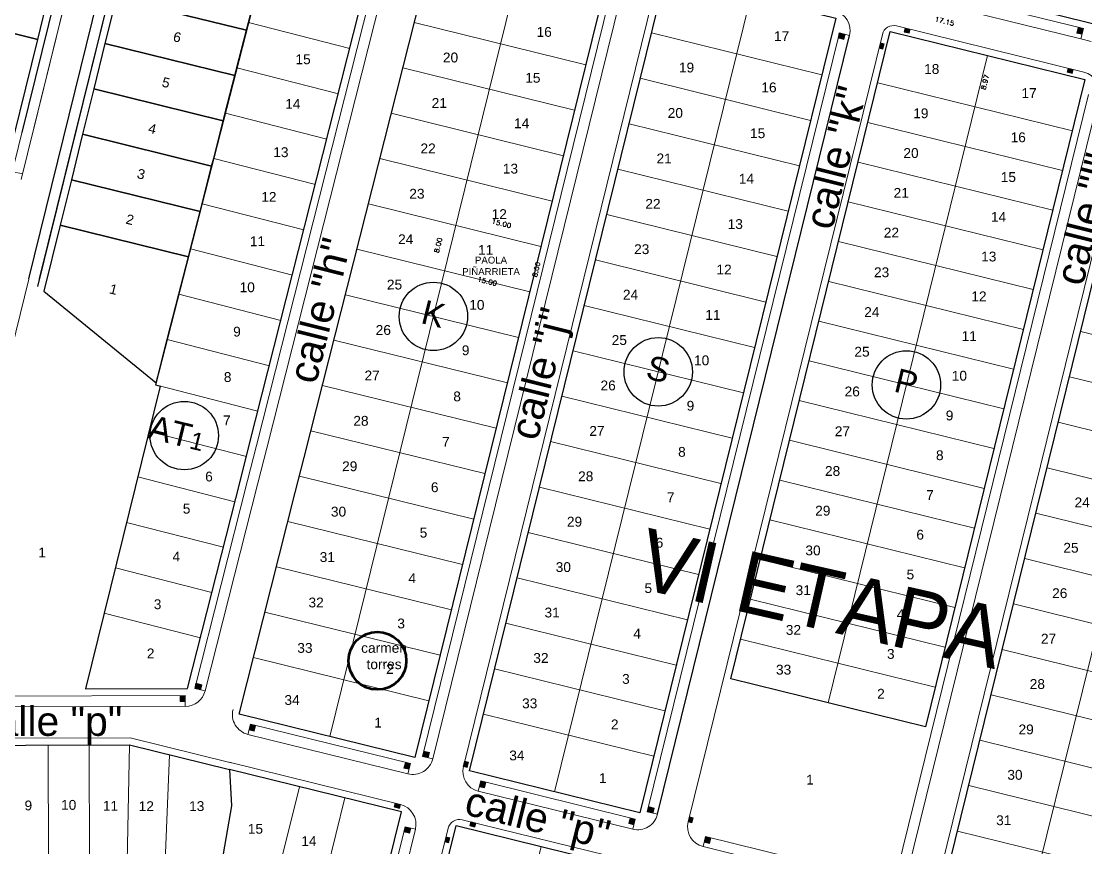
# Model space of a CAD drawing. Header units: millimetres. Extents: x 547073 to 557369, y 9424164 to 9429566.
# Drawn here: x 548736.3 to 548918.3, y 9427398 to 9427539.3 of the extents above; entities that cross this region are included whole.
import ezdxf

# ---------------------------------------------------------------- set-up
doc = ezdxf.new("R2010")
doc.units = ezdxf.units.MM
for name, color, linetype, lineweight in [('0 TEXTURAS', 14, 'Continuous', 0), ('00 Estacionamientos', 251, 'Continuous', 15), ('00 Lotes', 7, 'Continuous', 15), ('00 Manzana', 170, 'Continuous', 25), ('00 Veredas', 253, 'Continuous', 15)]:
    doc.layers.add(name, color=color, linetype=linetype, lineweight=lineweight)
for name, color, linetype in [('TEXTO', 5, 'Continuous'), ('TEXTO-CATASTRO', 12, 'Continuous'), ('Y56', 112, 'Continuous')]:
    doc.layers.add(name, color=color, linetype=linetype)
doc.layers.add('vereda', color=7, linetype='Continuous', lineweight=25, true_color=0xb4b4b4)
doc.styles.add('KBYOZ', font='micross.ttf')
doc.styles.add('ROMANS', font='romans.shx', dxfattribs={"width": 1.1})
doc.dimstyles.new('COTAS', dxfattribs={"dimtxt": 0.8, "dimasz": 2.5, "dimexe": 1.25, "dimexo": 0.625, "dimtad": 1, "dimzin": 0, "dimdsep": 46, "dimtxsty": 'ROMANS', "dimblk1": 'NONE', "dimblk2": 'NONE', "dimsah": 1, "dimcen": 0, "dimse1": 1, "dimse2": 1, "dimsd1": 1, "dimsd2": 1, "dimaunit": 1, "dimadec": 0, "dimazin": 0, "dimtfac": 1, "dimtofl": 0, "dimtmove": 0, "dimatfit": 3, "dimldrblk": 'NONE', "dimfxl": 1, "dimtolj": 1, "dimtzin": 0, "dimarcsym": 0})
pattern_1 = [(346, (-6120.45241, 9039.05218), (0.0257042014075, 0.1030939209168), [])]
pattern_2 = [(256, (-6120.45241, 9039.05218), (0.1030939209168, -0.0257042014075), [])]

# ---------------------------------------------------------------- blocks, each defined once
blk = doc.blocks.new('*D93')
at = {"layer": 'Defpoints', "color": 0, "lineweight": 70, "transparency": 16777216}
for p in [(548810.62, 9427504.36), (548825.47, 9427501.92), (548825.18, 9427500.77)]:
    blk.add_point(p, dxfattribs=at)
at = {"color": 0, "lineweight": 18, "transparency": 16777216, "insert": (548818.43, 9427504.71), "char_height": 0.8, "attachment_point": 5, "rotation": 346.1463, "style": 'ROMANS'}
blk.add_mtext('\\A1;15.00', dxfattribs=at)
blk = doc.blocks.new('_None')
blk = doc.blocks.new('*D94')
at = {"layer": 'Defpoints', "color": 0, "lineweight": 70, "transparency": 16777216}
for p in [(548825.18, 9427500.77), (548823.27, 9427493), (548824.43, 9427492.72)]:
    blk.add_point(p, dxfattribs=at)
at = {"color": 0, "lineweight": 18, "transparency": 16777216, "insert": (548824.39, 9427496.84), "char_height": 0.8, "attachment_point": 5, "rotation": 76.1463, "style": 'ROMANS'}
blk.add_mtext('\\A1;8.00', dxfattribs=at)
blk = doc.blocks.new('*D99')
at = {"layer": 'Defpoints', "color": 0, "lineweight": 70, "transparency": 16777216}
for p in [(548808.7, 9427496.59), (548823.27, 9427493), (548823.02, 9427492.02)]:
    blk.add_point(p, dxfattribs=at)
at = {"color": 0, "lineweight": 18, "transparency": 16777216, "insert": (548815.99, 9427494.82), "char_height": 0.8, "attachment_point": 5, "rotation": 346.1463, "style": 'ROMANS'}
blk.add_mtext('\\A1;15.00', dxfattribs=at)
blk = doc.blocks.new('*D100')
at = {"layer": 'Defpoints', "color": 0, "lineweight": 70, "transparency": 16777216}
for p in [(548809.56, 9427504.62), (548810.62, 9427504.36), (548808.7, 9427496.59)]:
    blk.add_point(p, dxfattribs=at)
at = {"color": 0, "lineweight": 18, "transparency": 16777216, "insert": (548807.6, 9427500.99), "char_height": 0.8, "attachment_point": 5, "rotation": 76.1463, "style": 'ROMANS'}
blk.add_mtext('\\A1;8.00', dxfattribs=at)
blk = doc.blocks.new('*D77')
at = {"layer": 'Defpoints', "color": 0, "lineweight": 70, "transparency": 16777216}
for p in [(548884.92, 9427537.54), (548902.27, 9427536.24), (548901.57, 9427533.4)]:
    blk.add_point(p, dxfattribs=at)
at = {"color": 0, "lineweight": 80, "transparency": 16777216, "insert": (548894.2, 9427539.3), "char_height": 0.8, "attachment_point": 5, "rotation": 346.0368, "style": 'ROMANS'}
blk.add_mtext('\\A1;17.15', dxfattribs=at)
blk = doc.blocks.new('*D108')
at = {"layer": 'Defpoints', "color": 0, "lineweight": 70, "transparency": 16777216}
for p in [(548901.57, 9427533.4), (548899.42, 9427524.69), (548901.04, 9427524.29)]:
    blk.add_point(p, dxfattribs=at)
at = {"color": 0, "lineweight": 80, "transparency": 16777216, "insert": (548901.12, 9427528.89), "char_height": 0.8, "attachment_point": 5, "rotation": 76.1461, "style": 'ROMANS'}
blk.add_mtext('\\A1;8.97', dxfattribs=at)

msp = doc.modelspace()

# ---------------------------------------------------------------- hatches: boundary and pattern name
h = msp.add_hatch()
h.set_pattern_fill('ANSI31', color=256, scale=0.85, angle=301, style=0)
h.set_pattern_definition(pattern_1)
h.paths.add_polyline_path([(548888.317, 9427537.934), (548887.443, 9427538.149), (548887.283, 9427537.502), (548888.157, 9427537.287)])
h = msp.add_hatch()
h.set_pattern_fill('ANSI31', color=256, scale=0.85, angle=301, style=0)
h.set_pattern_definition(pattern_1)
h.paths.add_polyline_path([(548917.942, 9427538.044), (548917.068, 9427538.259), (548916.829, 9427537.288), (548917.703, 9427537.073)])
h = msp.add_hatch()
h.set_pattern_fill('ANSI31', color=256, scale=0.85, angle=211, style=0)
h.set_pattern_definition(pattern_2)
h.paths.add_polyline_path([(548877.187, 9427537.074), (548876.216, 9427537.313), (548876.001, 9427536.439), (548876.972, 9427536.2)])
h = msp.add_hatch()
h.set_pattern_fill('ANSI31', color=256, scale=0.85, angle=211, style=0)
h.set_pattern_definition(pattern_2)
h.paths.add_polyline_path([(548883.854, 9427535.43), (548883.207, 9427535.589), (548882.991, 9427534.715), (548883.639, 9427534.556)])
h = msp.add_hatch()
h.set_pattern_fill('ANSI31', color=256, scale=0.85, angle=301, style=0)
h.set_pattern_definition(pattern_1)
h.paths.add_polyline_path([(548916.218, 9427531.053), (548915.344, 9427531.268), (548915.185, 9427530.621), (548916.058, 9427530.406)])
h = msp.add_hatch()
h.set_pattern_fill('ANSI31', color=256, scale=0.85, angle=211, style=0)
h.set_pattern_definition([(256, (-6120.45241, 7539.05218), (0.1030939209168, -0.0257042014075), [])])
h.paths.add_polyline_path([(548767.191, 9427425.833), (548766.222, 9427426.082), (548766.001, 9427425.209), (548766.97, 9427424.961)])
h = msp.add_hatch()
h.set_pattern_fill('ANSI31', color=256, angle=135, style=0)
h.set_pattern_definition([(180, (-6120.45241, 7539.05218), (0, -0.125), [])])
h.paths.add_polyline_path([(548764.349, 9427423.962), (548763.449, 9427423.959), (548763.452, 9427422.959), (548764.351, 9427422.962)])
h = msp.add_hatch()
h.set_pattern_fill('ANSI31', color=256, scale=0.85, angle=301, style=0)
h.set_pattern_definition(pattern_1)
h.paths.add_polyline_path([(548776.35, 9427418.881), (548775.476, 9427419.096), (548775.236, 9427418.125), (548776.11, 9427417.91)])
h = msp.add_hatch()
h.set_pattern_fill('ANSI31', color=256, scale=0.85, angle=211, style=0)
h.set_pattern_definition(pattern_2)
h.paths.add_polyline_path([(548806.103, 9427414.221), (548805.132, 9427414.46), (548804.917, 9427413.586), (548805.887, 9427413.347)])
h = msp.add_hatch()
h.set_pattern_fill('ANSI31', color=256, scale=0.85, angle=301, style=0)
h.set_pattern_definition(pattern_1)
h.paths.add_polyline_path([(548802.859, 9427412.343), (548801.985, 9427412.558), (548801.746, 9427411.587), (548802.619, 9427411.372)])
h = msp.add_hatch()
h.set_pattern_fill('ANSI31', color=256, scale=0.85, angle=211, style=0)
h.set_pattern_definition(pattern_2)
h.paths.add_polyline_path([(548812.77, 9427412.577), (548812.123, 9427412.736), (548811.907, 9427411.862), (548812.554, 9427411.703)])
h = msp.add_hatch()
h.set_pattern_fill('ANSI31', color=256, scale=0.85, angle=301, style=0)
h.set_pattern_definition(pattern_1)
h.paths.add_polyline_path([(548815.772, 9427409.158), (548814.898, 9427409.374), (548814.659, 9427408.403), (548815.533, 9427408.187)])
h = msp.add_hatch()
h.set_pattern_fill('ANSI31', color=256, scale=0.85, angle=301, style=0)
h.set_pattern_definition(pattern_1)
h.paths.add_polyline_path([(548801.135, 9427405.352), (548800.261, 9427405.568), (548800.101, 9427404.921), (548800.975, 9427404.705)])
h = msp.add_hatch()
h.set_pattern_fill('ANSI31', color=256, scale=0.85, angle=211, style=0)
h.set_pattern_definition(pattern_2)
h.paths.add_polyline_path([(548844.551, 9427404.739), (548843.58, 9427404.978), (548843.365, 9427404.104), (548844.335, 9427403.865)])
h = msp.add_hatch()
h.set_pattern_fill('ANSI31', color=256, scale=0.85, angle=211, style=0)
h.set_pattern_definition(pattern_2)
h.paths.add_polyline_path([(548851.218, 9427403.095), (548850.571, 9427403.254), (548850.355, 9427402.38), (548851.002, 9427402.221)])
h = msp.add_hatch()
h.set_pattern_fill('ANSI31', color=256, scale=0.85, angle=211, style=0)
h.set_pattern_definition(pattern_2)
h.paths.add_polyline_path([(548802.918, 9427401.308), (548801.947, 9427401.547), (548801.732, 9427400.673), (548802.703, 9427400.434)])
h = msp.add_hatch()
h.set_pattern_fill('ANSI31', color=256, scale=0.85, angle=301, style=0)
h.set_pattern_definition(pattern_1)
h.paths.add_polyline_path([(548814.048, 9427402.168), (548813.174, 9427402.383), (548813.015, 9427401.736), (548813.888, 9427401.52)])
h = msp.add_hatch()
h.set_pattern_fill('ANSI31', color=256, scale=0.85, angle=301, style=0)
h.set_pattern_definition(pattern_1)
h.paths.add_polyline_path([(548841.307, 9427402.861), (548840.433, 9427403.076), (548840.194, 9427402.106), (548841.068, 9427401.89)])
h = msp.add_hatch()
h.set_pattern_fill('ANSI31', color=256, scale=0.85, angle=211, style=0)
h.set_pattern_definition(pattern_2)
h.paths.add_polyline_path([(548809.585, 9427399.663), (548808.938, 9427399.823), (548808.722, 9427398.949), (548809.37, 9427398.79)])
h = msp.add_hatch()
h.set_pattern_fill('ANSI31', color=256, scale=0.85, angle=301, style=0)
h.set_pattern_definition(pattern_1)
h.paths.add_polyline_path([(548854.22, 9427399.676), (548853.346, 9427399.892), (548853.107, 9427398.921), (548853.981, 9427398.705)])

# ---------------------------------------------------------------- linework, layer by layer
for p, q in [((548739.445, 9427495.25), (548797.22, 9427729.51)), ((548764.014, 9427632.137), (548736.419, 9427520.294))]:
    msp.add_line(p, q)
at = {"lineweight": 20}
msp.add_lwpolyline([(548738.05, 9427519.337), (548765.76, 9427631.706)], dxfattribs=at)
for points in [[(548776.817, 9427545.524), (548754.439, 9427551.043), (548752.524, 9427543.276), (548774.828, 9427537.775), (548775.172, 9427539.113)], [(548741.024, 9427543.977), (548722.991, 9427548.427), (548721.075, 9427540.66), (548739.108, 9427536.21)], [(548774.828, 9427537.775), (548752.524, 9427543.276), (548750.608, 9427535.509), (548772.84, 9427530.026), (548773.183, 9427531.365)], [(548739.109, 9427536.21), (548721.077, 9427540.659), (548717.089, 9427524.492), (548733.006, 9427511.468), (548739.109, 9427536.21), (548739.109, 9427536.21)], [(548772.84, 9427530.026), (548750.608, 9427535.509), (548748.693, 9427527.742), (548770.851, 9427522.278), (548771.194, 9427523.616)], [(548770.851, 9427522.278), (548748.693, 9427527.742), (548746.777, 9427519.975), (548768.862, 9427514.529), (548769.205, 9427515.867)], [(548768.862, 9427514.529), (548746.777, 9427519.975), (548744.862, 9427512.208), (548766.873, 9427506.78), (548767.216, 9427508.118)], [(548766.873, 9427506.78), (548744.862, 9427512.208), (548742.941, 9427504.419), (548764.878, 9427499.009), (548765.227, 9427500.369)], [(548764.878, 9427499.009), (548742.941, 9427504.419), (548740.155, 9427493.123), (548759.352, 9427477.475), (548759.629, 9427478.56), (548761.249, 9427484.872), (548763.239, 9427492.62)]]:
    msp.add_lwpolyline(points, close=True)
at = {"color": 251, "lineweight": 0}
msp.add_lwpolyline([(548736.541, 9427513.22), (548734.774, 9427513.576)], dxfattribs=at)
at = {"color": 1, "lineweight": 100}
msp.add_circle((548797.201, 9427429.94), 4.944, dxfattribs=at)
at = {"layer": '0 TEXTURAS', "color": 253}
for p, q in [((548770.851, 9427522.278), (548748.693, 9427527.742)), ((548748.693, 9427527.742), (548770.851, 9427522.278))]:
    msp.add_line(p, q, dxfattribs=at)
at = {"layer": '00 Estacionamientos'}
for p, q in [((548832.669, 9427680.981), (548778.269, 9427466.296)), ((548806.664, 9427413.155), (548839.516, 9427546.364)), ((548888.736, 9427543.392), (548917.511, 9427536.296)), ((548887.735, 9427393.162), (548920.587, 9427526.371)), ((548778.269, 9427466.296), (548776.756, 9427460.325)), ((548776.756, 9427460.325), (548767.744, 9427424.762)), ((548724.039, 9427422.057), (548764.354, 9427422.162)), ((548775.045, 9427417.348), (548802.428, 9427410.595)), ((548814.467, 9427407.626), (548840.876, 9427401.113)), ((548796.176, 9427370.628), (548803.695, 9427401.116)), ((548852.915, 9427398.144), (548883.499, 9427390.602))]:
    msp.add_line(p, q, dxfattribs=at)
at = {"layer": '00 Lotes'}
for p, q in [((548789.068, 9427416.98), (548822.59, 9427552.907)), ((548827.516, 9427407.498), (548861.038, 9427543.425)), ((548792.496, 9427534.652), (548775.178, 9427539.097)), ((548803.519, 9427539.071), (548832.844, 9427531.839)), ((548844.08, 9427537.308), (548873.207, 9427530.125)), ((548874.277, 9427422.745), (548901.574, 9427533.429)), ((548790.53, 9427526.897), (548773.189, 9427531.348)), ((548801.554, 9427531.316), (548830.928, 9427524.072)), ((548842.165, 9427529.541), (548871.292, 9427522.357)), ((548916.07, 9427520.584), (548882.768, 9427528.797)), ((548788.565, 9427519.142), (548771.2, 9427523.599)), ((548799.589, 9427523.561), (548829.013, 9427516.305)), ((548840.249, 9427521.773), (548869.376, 9427514.59)), ((548914.394, 9427513.788), (548881.092, 9427522)), ((548908.587, 9427387.504), (548940.413, 9427516.554)), ((548786.6, 9427511.387), (548769.211, 9427515.85)), ((548797.624, 9427515.806), (548827.097, 9427508.537)), ((548912.718, 9427506.991), (548879.415, 9427515.204)), ((548838.333, 9427514.006), (548867.461, 9427506.823)), ((548784.635, 9427503.632), (548767.222, 9427508.102)), ((548795.658, 9427508.051), (548825.182, 9427500.77)), ((548911.042, 9427500.195), (548877.739, 9427508.408)), ((548836.418, 9427506.239), (548865.545, 9427499.055)), ((548909.365, 9427493.398), (548876.063, 9427501.611)), ((548782.67, 9427495.877), (548765.233, 9427500.353)), ((548793.693, 9427500.296), (548823.266, 9427493.003)), ((548834.502, 9427498.472), (548863.63, 9427491.288)), ((548907.689, 9427486.602), (548874.387, 9427494.815)), ((548780.705, 9427488.122), (548763.244, 9427492.604)), ((548791.728, 9427492.541), (548821.351, 9427485.236)), ((548832.587, 9427490.704), (548861.714, 9427483.521)), ((548906.013, 9427479.806), (548872.711, 9427488.019)), ((548917.489, 9427486.245), (548946.616, 9427479.062)), ((548778.74, 9427480.367), (548761.255, 9427484.855)), ((548789.763, 9427484.786), (548819.435, 9427477.468)), ((548830.671, 9427482.937), (548859.799, 9427475.754)), ((548904.337, 9427473.009), (548871.035, 9427481.222)), ((548915.573, 9427478.478), (548944.701, 9427471.295)), ((548759.266, 9427477.107), (548759.357, 9427477.459)), ((548776.775, 9427472.612), (548759.266, 9427477.107)), ((548787.798, 9427477.031), (548817.519, 9427469.701)), ((548828.756, 9427475.17), (548857.883, 9427467.986)), ((548902.661, 9427466.213), (548869.359, 9427474.426)), ((548913.658, 9427470.711), (548942.785, 9427463.527)), ((548774.81, 9427464.857), (548758.156, 9427469.132)), ((548785.833, 9427469.276), (548815.604, 9427461.934)), ((548826.84, 9427467.402), (548855.967, 9427460.219)), ((548900.985, 9427459.417), (548867.683, 9427467.63)), ((548783.868, 9427461.521), (548813.688, 9427454.166)), ((548911.742, 9427462.943), (548940.87, 9427455.76)), ((548772.845, 9427457.102), (548756.241, 9427461.364)), ((548824.925, 9427459.635), (548854.052, 9427452.452)), ((548899.309, 9427452.62), (548866.007, 9427460.833)), ((548909.827, 9427455.176), (548938.954, 9427447.993)), ((548770.879, 9427449.348), (548754.325, 9427453.597)), ((548781.903, 9427453.766), (548811.773, 9427446.399)), ((548897.633, 9427445.824), (548864.33, 9427454.037)), ((548823.009, 9427451.868), (548852.136, 9427444.685)), ((548895.957, 9427439.027), (548862.654, 9427447.24)), ((548907.911, 9427447.409), (548937.038, 9427440.226)), ((548768.914, 9427441.593), (548752.409, 9427445.829)), ((548779.938, 9427446.011), (548809.857, 9427438.632)), ((548821.094, 9427444.101), (548850.221, 9427436.917)), ((548894.28, 9427432.231), (548860.978, 9427440.444)), ((548905.996, 9427439.642), (548935.123, 9427432.458)), ((548766.948, 9427433.837), (548750.494, 9427438.064)), ((548777.973, 9427438.256), (548807.942, 9427430.865)), ((548819.178, 9427436.333), (548848.305, 9427429.15)), ((548892.604, 9427425.435), (548859.302, 9427433.648)), ((548904.08, 9427431.874), (548933.207, 9427424.691)), ((548776.008, 9427430.5), (548806.026, 9427423.097)), ((548817.262, 9427428.566), (548846.39, 9427421.383)), ((548902.165, 9427424.107), (548931.292, 9427416.924)), ((548815.347, 9427420.799), (548844.474, 9427413.615)), ((548900.249, 9427416.34), (548929.376, 9427409.156)), ((548740.95, 9427395.493), (548740.898, 9427415.501)), ((548747.95, 9427395.519), (548747.898, 9427415.519)), ((548754.417, 9427395.576), (548754.827, 9427415.52)), ((548760.884, 9427395.635), (548761.643, 9427413.854)), ((548775.666, 9427375.165), (548783.857, 9427408.378)), ((548898.333, 9427408.572), (548927.461, 9427401.389)), ((548783.433, 9427373.249), (548791.624, 9427406.462)), ((548896.418, 9427400.805), (548925.545, 9427393.622)), ((548825.217, 9427398.177), (548799.357, 9427293.319))]:
    msp.add_line(p, q, dxfattribs=at)
at = {"layer": '00 Manzana'}
for points in [[(548747.302, 9427425.117), (548764.749, 9427425.163), (548773.848, 9427461.062), (548775.361, 9427467.032), (548829.801, 9427681.876), (548813.16, 9427687.069), (548759.267, 9427477.106), (548760.072, 9427476.9)], [(548803.632, 9427413.388), (548773.551, 9427420.807), (548783.154, 9427458.704), (548784.667, 9427464.674), (548807.94, 9427556.52), (548837.154, 9427549.316)], [(548842.08, 9427403.906), (548812.952, 9427411.09), (548846.475, 9427547.017), (548875.602, 9427539.834)], [(548890.928, 9427418.638), (548857.626, 9427426.851), (548884.923, 9427537.535), (548918.225, 9427529.322)], [(548839.781, 9427394.586), (548813.921, 9427289.727), (548788.578, 9427295.977), (548785.038, 9427297.899), (548810.654, 9427401.769)]]:
    msp.add_lwpolyline(points, close=True, dxfattribs=at)
for points in [[(548887.221, 9427546.856), (548891.328, 9427563.507), (548921.283, 9427556.119, 0.0206547), (548922.4, 9427539.564, -0.5210099), (548921.167, 9427538.484)], [(548954.73, 9427511.962), (548923.151, 9427383.913), (548894.023, 9427391.096), (548927.102, 9427525.227, -0.6233624), (548928.506, 9427525.532, 0.1294454), (548940.568, 9427516.491, 0.0381425)]]:
    msp.add_lwpolyline(points, format="xyb", close=True, dxfattribs=at)
msp.add_lwpolyline([(548771.929, 9427411.319), (548771.929, 9427411.319), (548772.246, 9427405.098), (548770.595, 9427395.578), (548731.132, 9427395.475), (548716.003, 9427335.374), (548701.378, 9427343.313), (548719.167, 9427415.444), (548754.826, 9427415.537), (548771.929, 9427411.319)], dxfattribs=at)
msp.add_lwpolyline([(548771.929, 9427411.319), (548772.246, 9427405.098), (548770.595, 9427395.578), (548731.132, 9427395.475), (548715.701, 9427334.173), (548718.513, 9427332.646), (548723.157, 9427331.491), (548732.535, 9427326.4), (548744.389, 9427374.466, -0.3450417), (548747.787, 9427377.127), (548768.241, 9427377.127, -0.0628462), (548769.11, 9427377.018), (548793.142, 9427370.855), (548801.333, 9427404.068), (548771.929, 9427411.319)], format="xyb", dxfattribs=at)
at = {"layer": '00 Veredas'}
for p, q in [((548830.949, 9427681.518), (548776.524, 9427466.738)), ((548804.917, 9427413.586), (548837.768, 9427546.795)), ((548811.907, 9427411.862), (548845.118, 9427546.528)), ((548889.167, 9427545.14), (548917.942, 9427538.044)), ((548885.987, 9427538.509), (548918.027, 9427530.607)), ((548887.443, 9427538.149), (548887.283, 9427537.502)), ((548888.317, 9427537.934), (548888.157, 9427537.287)), ((548916.829, 9427537.288), (548917.068, 9427538.259)), ((548917.511, 9427536.296), (548917.942, 9427538.044)), ((548843.365, 9427404.104), (548876.216, 9427537.313)), ((548850.355, 9427402.38), (548883.566, 9427537.046)), ((548876.972, 9427536.2), (548876.001, 9427536.439)), ((548877.964, 9427536.882), (548876.216, 9427537.313)), ((548876.972, 9427536.2), (548877.187, 9427537.074)), ((548887.283, 9427537.502), (548888.157, 9427537.287)), ((548916.829, 9427537.288), (548917.703, 9427537.073)), ((548917.511, 9427536.296), (548919.282, 9427535.859)), ((548882.991, 9427534.715), (548883.639, 9427534.556)), ((548883.207, 9427535.589), (548883.854, 9427535.43)), ((548883.639, 9427534.556), (548883.854, 9427535.43)), ((548915.344, 9427531.268), (548915.185, 9427530.621)), ((548916.218, 9427531.053), (548916.058, 9427530.406)), ((548915.185, 9427530.621), (548916.058, 9427530.406)), ((548885.988, 9427393.593), (548918.839, 9427526.802)), ((548892.978, 9427391.869), (548925.937, 9427525.514)), ((548720.632, 9427426.395), (548737.599, 9427495.195)), ((548776.524, 9427466.738), (548775.012, 9427460.767)), ((548775.012, 9427460.767), (548766.001, 9427425.209)), ((548766.001, 9427425.209), (548767.744, 9427424.762)), ((548766.225, 9427426.081), (548767.191, 9427425.833)), ((548767.191, 9427425.833), (548766.971, 9427424.964)), ((548724.034, 9427423.857), (548764.349, 9427423.962)), ((548763.452, 9427422.959), (548763.449, 9427423.959)), ((548764.354, 9427422.132), (548764.349, 9427423.962)), ((548763.452, 9427422.959), (548764.351, 9427422.962)), ((548775.045, 9427417.348), (548775.476, 9427419.096)), ((548775.236, 9427418.125), (548776.11, 9427417.91)), ((548775.476, 9427419.096), (548802.859, 9427412.343)), ((548776.11, 9427417.91), (548776.35, 9427418.881)), ((548719.789, 9427416.646), (548754.903, 9427416.737)), ((548772.215, 9427412.484), (548754.903, 9427416.737)), ((548806.103, 9427414.221), (548805.132, 9427414.46)), ((548805.887, 9427413.347), (548806.103, 9427414.221)), ((548771.865, 9427412.571), (548801.135, 9427405.352)), ((548801.746, 9427411.587), (548801.985, 9427412.558)), ((548802.428, 9427410.595), (548802.859, 9427412.343)), ((548806.664, 9427413.155), (548804.917, 9427413.586)), ((548812.123, 9427412.736), (548812.77, 9427412.577)), ((548812.554, 9427411.703), (548812.77, 9427412.577)), ((548801.746, 9427411.587), (548802.619, 9427411.372)), ((548811.907, 9427411.862), (548812.554, 9427411.703)), ((548814.467, 9427407.626), (548814.898, 9427409.374)), ((548814.898, 9427409.374), (548841.307, 9427402.861)), ((548815.533, 9427408.187), (548815.772, 9427409.158)), ((548814.659, 9427408.403), (548815.533, 9427408.187)), ((548800.261, 9427405.568), (548800.101, 9427404.921)), ((548801.135, 9427405.352), (548800.975, 9427404.705)), ((548800.101, 9427404.921), (548800.975, 9427404.705)), ((548845.112, 9427403.673), (548843.365, 9427404.104)), ((548844.551, 9427404.739), (548843.58, 9427404.978)), ((548844.335, 9427403.865), (548844.551, 9427404.739)), ((548850.571, 9427403.254), (548851.218, 9427403.095)), ((548794.428, 9427371.059), (548801.947, 9427401.547)), ((548803.695, 9427401.116), (548801.947, 9427401.547)), ((548811.718, 9427402.742), (548839.583, 9427395.87)), ((548813.174, 9427402.383), (548813.015, 9427401.736)), ((548813.015, 9427401.736), (548813.888, 9427401.52)), ((548814.048, 9427402.168), (548813.888, 9427401.52)), ((548840.194, 9427402.106), (548840.433, 9427403.076)), ((548840.194, 9427402.106), (548841.068, 9427401.89)), ((548840.876, 9427401.113), (548841.307, 9427402.861)), ((548850.355, 9427402.38), (548851.002, 9427402.221)), ((548851.002, 9427402.221), (548851.218, 9427403.095)), ((548783.852, 9427298.105), (548809.297, 9427401.279)), ((548802.703, 9427400.434), (548801.732, 9427400.673)), ((548802.703, 9427400.434), (548802.918, 9427401.308)), ((548808.938, 9427399.823), (548809.585, 9427399.663)), ((548809.37, 9427398.79), (548809.585, 9427399.663)), ((548852.915, 9427398.144), (548853.346, 9427399.892)), ((548853.346, 9427399.892), (548883.93, 9427392.349)), ((548853.981, 9427398.705), (548854.22, 9427399.676)), ((548808.722, 9427398.949), (548809.37, 9427398.79)), ((548853.107, 9427398.921), (548853.981, 9427398.705))]:
    msp.add_line(p, q, dxfattribs=at)
at = {"layer": '00 Veredas', "color": 251, "lineweight": 0}
for p, q in [((548764.015, 9427632.137), (548736.421, 9427520.294)), ((548738.379, 9427528.235), (548734.523, 9427512.607))]:
    msp.add_line(p, q, dxfattribs=at)
msp.add_lwpolyline([(548736.304, 9427512.251), (548765.761, 9427631.706)], dxfattribs=at)
at = {"layer": '00 Veredas'}
for centre, radius, start, end in [((548874.566, 9427537.72), 3.5, 346.14628, 76.14627), ((548885.508, 9427536.567), 2, 76.14627, 166.14628), ((548917.189, 9427527.209), 3.5, 346.14628, 76.14627), ((548764.354, 9427425.632), 3.5, 270, 345.60383), ((548775.907, 9427420.741), 3.5, 165.78087, 256.14627), ((548803.266, 9427413.993), 3.5, 256.14627, 346.14628), ((548815.305, 9427411.024), 3.5, 166.14628, 256.14627), ((548800.297, 9427401.954), 3.5, 346.14628, 76.14627), ((548841.714, 9427404.511), 3.5, 256.14627, 346.14628), ((548811.239, 9427400.801), 2, 76.14627, 166.14628), ((548853.753, 9427401.542), 3.5, 166.14628, 256.14627)]:
    msp.add_arc(centre, radius, start, end, dxfattribs=at)
at = {"layer": 'TEXTO-CATASTRO'}
for centre in [(548806.785, 9427488.826), (548845.233, 9427479.344), (548887.684, 9427477.114), (548764.181, 9427468.44)]:
    msp.add_circle(centre, 5.85, dxfattribs=at)
at = {"layer": 'vereda', "color": 7}
for p, q in [((548737.583, 9427495.223), (548795.48, 9427729.975)), ((548739.126, 9427493.963), (548797.228, 9427729.544))]:
    msp.add_line(p, q, dxfattribs=at)
at = {"layer": 'Y56', "color": 7}
msp.add_line((548845.112, 9427403.673), (548877.964, 9427536.882), dxfattribs=at)

# ---------------------------------------------------------------- texts
at = {"layer": 'TEXTO', "color": 7, "char_height": 5, "attachment_point": 5, "style": 'KBYOZ'}
for s, insert, width, rotation in [('calle "k"', (548875.578, 9427515.993), 252.11877, 76), ('calle "l"', (548918.201, 9427505.482), 252.11877, 76), ('calle "h"', (548787.337, 9427489.84), 252.11877, 76), ('calle "j"', (548825.636, 9427478.871), 252.11877, 76), ('calle "p"', (548824.466, 9427402.368), 0.0000000002, 346)]:
    msp.add_mtext(s, dxfattribs=dict(at, insert=insert, width=width, rotation=rotation))
at = {"layer": 'TEXTO', "color": 7, "insert": (548741.002, 9427418.829), "char_height": 5, "width": 252.11877, "attachment_point": 5, "style": 'KBYOZ'}
msp.add_mtext('calle "p"', dxfattribs=at)
at = {"layer": 'TEXTO-CATASTRO', "attachment_point": 5, "style": 'KBYOZ'}
for s, insert, char_height, width, rotation in [('16', (548825.726, 9427537.465), 1.68, 0.000122, 0.08064), ('6', (548762.972, 9427536.576), 1.68, 0.000122, 346.25545), ('17', (548866.338, 9427536.756), 1.68, 0.000122, 0.08064), ('15', (548784.5, 9427532.788), 1.68, 0.000122, 0.08064), ('20', (548809.714, 9427533.092), 1.68, 0.000122, 0.08064), ('19', (548850.077, 9427531.377), 1.68, 0.000122, 0.08064), ('18', (548892.015, 9427531.127), 1.68, 0.000122, 0.08064), ('5', (548761.056, 9427528.809), 1.68, 0.000122, 346.25545), ('15', (548823.792, 9427529.62), 1.68, 0.000122, 0.08064), ('16', (548864.175, 9427527.983), 1.68, 0.000122, 0.08064), ('17', (548908.666, 9427527.021), 1.68, 0.000122, 0.08064), ('14', (548782.741, 9427525.166), 1.68, 0.000122, 0.08064), ('21', (548807.798, 9427525.324), 1.68, 0.000122, 0.08064), ('20', (548848.162, 9427523.61), 1.68, 0.000122, 0.08064), ('19', (548890.146, 9427523.548), 1.68, 0.000122, 0.08064), ('4', (548758.722, 9427520.921), 1.68, 0.000122, 346.25545), ('14', (548821.876, 9427521.852), 1.68, 0.000122, 0.08064), ('15', (548862.24, 9427520.138), 1.68, 0.000122, 0.08064), ('16', (548906.797, 9427519.441), 1.68, 0.000122, 0.08064), ('22', (548805.882, 9427517.557), 1.68, 0.000122, 0.08064), ('13', (548780.696, 9427516.896), 1.68, 0.000122, 0.08064), ('21', (548846.246, 9427515.842), 1.68, 0.000122, 0.08064), ('20', (548888.469, 9427516.752), 1.68, 0.000122, 0.08064), ('13', (548819.961, 9427514.085), 1.68, 0.000122, 0.08064), ('3', (548756.806, 9427513.154), 1.68, 0.000122, 346.25545), ('14', (548860.324, 9427512.371), 1.68, 0.000122, 0.08064), ('15', (548905.121, 9427512.645), 1.68, 0.000122, 0.08064), ('23', (548803.967, 9427509.79), 1.68, 0.000122, 0.08064), ('21', (548886.793, 9427509.955), 1.68, 0.000122, 0.08064), ('12', (548778.644, 9427509.266), 1.68, 0.000122, 0.08064), ('22', (548844.331, 9427508.075), 1.68, 0.000122, 0.08064), ('12', (548818.045, 9427506.318), 1.68, 0.000122, 0.08064), ('2', (548754.89, 9427505.387), 1.68, 0.000122, 346.25545), ('13', (548858.409, 9427504.603), 1.68, 0.000122, 0.08064), ('14', (548903.444, 9427505.849), 1.68, 0.000122, 0.08064), ('22', (548885.117, 9427503.159), 1.68, 0.000122, 0.08064), ('11', (548776.697, 9427501.677), 1.68, 0.000122, 0.08064), ('24', (548802.051, 9427502.023), 1.68, 0.000122, 0.08064), ('11', (548815.726, 9427500.204), 1.68, 0.000122, 0.08064), ('23', (548842.415, 9427500.308), 1.68, 0.000122, 0.08064), ('13', (548901.768, 9427499.052), 1.68, 0.000122, 0.08064), ('PAOLA PIÑARRIETA', (548816.64, 9427497.474), 1.176, 0.0000856, 0.08064), ('12', (548856.493, 9427496.836), 1.68, 0.000122, 0.08064), ('23', (548883.441, 9427496.362), 1.68, 0.000122, 0.08064), ('1', (548752.078, 9427493.452), 1.68, 0.000122, 346.25545), ('10', (548774.945, 9427493.796), 1.68, 0.000122, 0.08064), ('25', (548800.136, 9427494.255), 1.68, 0.000122, 0.08064), ('24', (548840.499, 9427492.541), 1.68, 0.000122, 0.08064), ('12', (548900.092, 9427492.256), 1.68, 0.000122, 0.08064), ('K', (548806.789, 9427489.264), 4.106, 0.00019, 346.25424), ('10', (548814.214, 9427490.783), 1.68, 0.000122, 0.08064), ('11', (548854.578, 9427489.069), 1.68, 0.000122, 0.08064), ('24', (548881.765, 9427489.566), 1.68, 0.000122, 0.08064), ('9', (548773.192, 9427486.207), 1.68, 0.000122, 0.08064), ('26', (548798.22, 9427486.488), 1.68, 0.000122, 0.08064), ('25', (548838.584, 9427484.773), 1.68, 0.000122, 0.08064), ('11', (548898.416, 9427485.46), 1.68, 0.000122, 0.08064), ('9', (548812.298, 9427483.016), 1.68, 0.000122, 0.08064), ('25', (548880.089, 9427482.77), 1.68, 0.000122, 0.08064), ('S', (548845.237, 9427479.782), 4.106, 0.00019, 346.25424), ('10', (548852.662, 9427481.301), 1.68, 0.000122, 0.08064), ('P', (548887.688, 9427477.552), 4.106, 0.00019, 346.25424), ('8', (548771.595, 9427478.44), 1.68, 0.000122, 0.08064), ('27', (548796.305, 9427478.721), 1.68, 0.000122, 0.08064), ('26', (548836.668, 9427477.006), 1.68, 0.000122, 0.08064), ('10', (548896.74, 9427478.663), 1.68, 0.000122, 0.08064), ('26', (548878.413, 9427475.973), 1.68, 0.000122, 0.08064), ('8', (548810.839, 9427475.129), 1.68, 0.000122, 0.08064), ('9', (548850.747, 9427473.534), 1.68, 0.000122, 0.08064), ('9', (548895.064, 9427471.867), 1.68, 0.000122, 0.08064), ('AT{\\H0.72727x;1}', (548762.935, 9427468.878), 4.10573, 0.00019, 346.25424), ('7', (548771.465, 9427471.045), 1.68, 0.000122, 0.08064), ('28', (548794.389, 9427470.953), 1.68, 0.000122, 0.08064), ('27', (548834.753, 9427469.239), 1.68, 0.000122, 0.08064), ('27', (548876.737, 9427469.177), 1.68, 0.000122, 0.08064), ('7', (548808.923, 9427467.362), 1.68, 0.000122, 0.08064), ('8', (548849.287, 9427465.647), 1.68, 0.000122, 0.08064), ('8', (548893.388, 9427465.07), 1.68, 0.000122, 0.08064), ('29', (548792.474, 9427463.186), 1.68, 0.000122, 0.08064), ('6', (548768.404, 9427461.428), 1.68, 0.000122, 0.08064), ('28', (548832.837, 9427461.471), 1.68, 0.000122, 0.08064), ('28', (548875.061, 9427462.381), 1.68, 0.000122, 0.08064), ('6', (548807.008, 9427459.594), 1.68, 0.000122, 0.08064), ('7', (548847.371, 9427457.88), 1.68, 0.000122, 0.08064), ('7', (548891.712, 9427458.274), 1.68, 0.000122, 0.08064), ('24', (548917.739, 9427457.012), 1.68, 0.000122, 0.08064), ('5', (548764.576, 9427455.93), 1.68, 0.000122, 0.08064), ('30', (548790.558, 9427455.419), 1.68, 0.000122, 0.08064), ('29', (548873.384, 9427455.584), 1.68, 0.000122, 0.08064), ('29', (548830.922, 9427453.704), 1.68, 0.000122, 0.08064), ('5', (548805.092, 9427451.827), 1.68, 0.000122, 0.08064), ('6', (548890.036, 9427451.478), 1.68, 0.000122, 0.08064), ('6', (548845.456, 9427450.112), 1.68, 0.000122, 0.08064), ('1', (548739.869, 9427448.453), 1.68, 0.000122, 0.08064), ('30', (548871.708, 9427448.788), 1.68, 0.000122, 0.08064), ('25', (548915.824, 9427449.245), 1.68, 0.000122, 0.08064), ('4', (548762.823, 9427447.757), 1.68, 0.000122, 0.08064), ('31', (548788.642, 9427447.652), 1.68, 0.000122, 0.08064), ('30', (548829.006, 9427445.937), 1.68, 0.000122, 0.08064), ('5', (548888.359, 9427444.681), 1.68, 0.000122, 0.08064), ('4', (548803.176, 9427444.06), 1.68, 0.000122, 0.08064), ('5', (548843.54, 9427442.345), 1.68, 0.000122, 0.08064), ('31', (548870.032, 9427441.991), 1.68, 0.000122, 0.08064), ('26', (548913.908, 9427441.478), 1.68, 0.000122, 0.08064), ('3', (548759.611, 9427439.584), 1.68, 0.000122, 0.08064), ('32', (548786.727, 9427439.884), 1.68, 0.000122, 0.08064), ('31', (548827.091, 9427438.17), 1.68, 0.000122, 0.08064), ('4', (548886.683, 9427437.885), 1.68, 0.000122, 0.08064), ('3', (548801.261, 9427436.293), 1.68, 0.000122, 0.08064), ('32', (548868.356, 9427435.195), 1.68, 0.000122, 0.08064), ('4', (548841.624, 9427434.578), 1.68, 0.000122, 0.08064), ('27', (548911.993, 9427433.711), 1.68, 0.000122, 0.08064), ('33', (548784.811, 9427432.117), 1.68, 0.000122, 0.08064), ('carmen torres', (548798.346, 9427430.723), 1.68, 0.000122, 0.08064), ('2', (548758.43, 9427431.187), 1.68, 0.000122, 0.08064), ('32', (548825.175, 9427430.402), 1.68, 0.000122, 0.08064), ('3', (548885.007, 9427431.089), 1.68, 0.000122, 0.08064), ('2', (548799.345, 9427428.525), 1.68, 0.000122, 0.08064), ('33', (548866.68, 9427428.399), 1.68, 0.000122, 0.08064), ('3', (548839.709, 9427426.811), 1.68, 0.000122, 0.08064), ('2', (548883.331, 9427424.292), 1.68, 0.000122, 0.08064), ('28', (548910.077, 9427425.943), 1.68, 0.000122, 0.08064), ('34', (548782.614, 9427423.207), 1.68, 0.000122, 0.08064), ('33', (548823.259, 9427422.635), 1.68, 0.000122, 0.08064), ('1', (548797.312, 9427419.347), 1.68, 0.000122, 0.08064), ('2', (548837.793, 9427419.043), 1.68, 0.000122, 0.08064), ('29', (548908.162, 9427418.176), 1.68, 0.000122, 0.08064), ('34', (548821.062, 9427413.725), 1.68, 0.000122, 0.08064), ('1', (548835.76, 9427409.865), 1.68, 0.000122, 0.08064), ('30', (548906.246, 9427410.409), 1.68, 0.000122, 0.08064), ('1', (548871.187, 9427409.598), 1.68, 0.000122, 0.08064), ('9', (548737.513, 9427405.173), 1.68, 0.000122, 0.08064), ('10', (548744.41, 9427405.272), 1.68, 0.000122, 0.08064), ('11', (548751.559, 9427405.119), 1.68, 0.000122, 0.08064), ('12', (548757.683, 9427405.063), 1.68, 0.000122, 0.08064), ('13', (548766.314, 9427405.063), 1.68, 0.000122, 0.08064), ('31', (548904.33, 9427402.642), 1.68, 0.000122, 0.08064), ('15', (548776.345, 9427401.177), 1.68, 0.000122, 0.08064), ('14', (548785.488, 9427399.092), 1.68, 0.000122, 0.08064)]:
    msp.add_mtext(s, dxfattribs=dict(at, insert=insert, char_height=char_height, width=width, rotation=rotation))
at = {"layer": 'Y56', "color": 7, "insert": (548843.497, 9427452.699), "char_height": 10.5, "attachment_point": 1, "rotation": 347.22282}
msp.add_mtext_dynamic_manual_height_columns('VI ETAPA', width=130.77315, gutter_width=12.5, heights=[0], dxfattribs=at)

# ---------------------------------------------------------------- dimensions: what is measured, and where the dimension line sits
at = {"color": 1, "lineweight": 80}
for p1, p2, distance, picture, middle in [((548884.923, 9427537.535), (548901.566, 9427533.397), 2.931, '*D77', (548894.199, 9427539.305)), ((548901.566, 9427533.397), (548899.419, 9427524.69), 1.672, '*D108', (548901.12, 9427528.889))]:
    dim = msp.add_aligned_dim(p1=p1, p2=p2, distance=distance, dimstyle='COTAS', override={"dimfxl": 0.075}, dxfattribs=at)
    dim.commit()
    dim.dimension.update_dxf_attribs({"geometry": picture, "text_midpoint": middle})
at = {"lineweight": 18}
for p1, p2, distance, picture, middle in [((548810.618, 9427504.362), (548825.182, 9427500.77), 1.184, '*D93', (548818.429, 9427504.711)), ((548808.702, 9427496.595), (548810.618, 9427504.362), 1.094, '*D100', (548807.603, 9427500.986)), ((548825.182, 9427500.77), (548823.266, 9427493.003), 1.2, '*D94', (548824.394, 9427496.845)), ((548808.702, 9427496.595), (548823.266, 9427493.003), -1.008, '*D99', (548815.988, 9427494.815))]:
    dim = msp.add_aligned_dim(p1=p1, p2=p2, distance=distance, dimstyle='COTAS', override={"dimfxl": 0.15}, dxfattribs=at)
    dim.commit()
    dim.dimension.update_dxf_attribs({"geometry": picture, "text_midpoint": middle})

doc.saveas('drawing.dxf')
